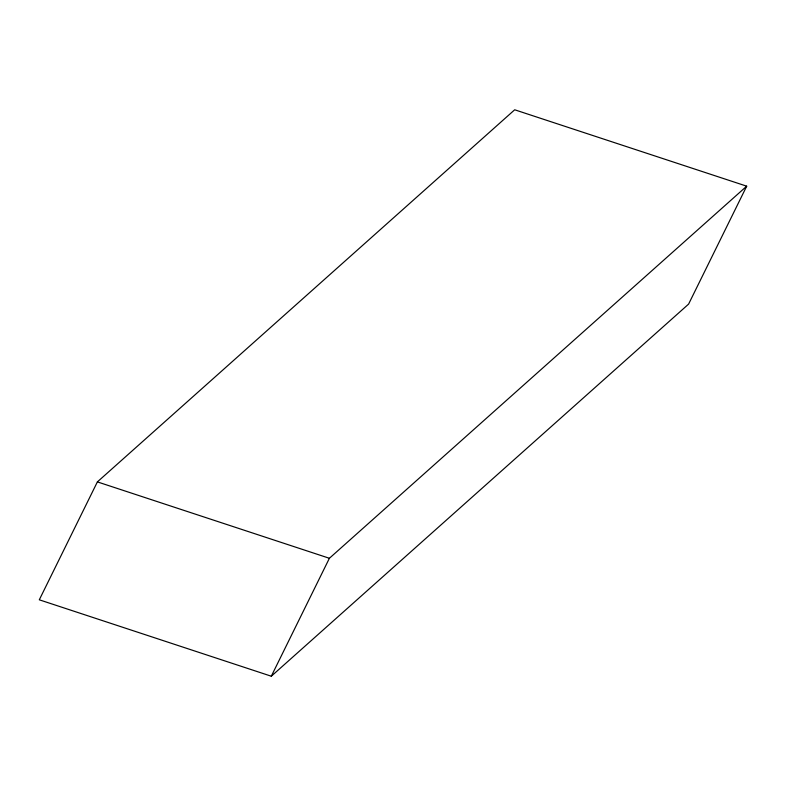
<?xml version="1.0" encoding="UTF-8"?>
<svg xmlns="http://www.w3.org/2000/svg" width="786" height="786" viewBox="0 0 786 786"><rect width="100%" height="100%" fill="white"/><g stroke="black" fill="none" stroke-linecap="round" stroke-linejoin="round"><path stroke-width="1.18" d="M97.385 481.887L39.3 599.806L271.298 676.215L688.605 304.103L746.7 186.174L514.692 109.785L97.385 481.887L329.393 558.276L746.7 186.174M271.298 676.215L329.393 558.276"/></g></svg>
